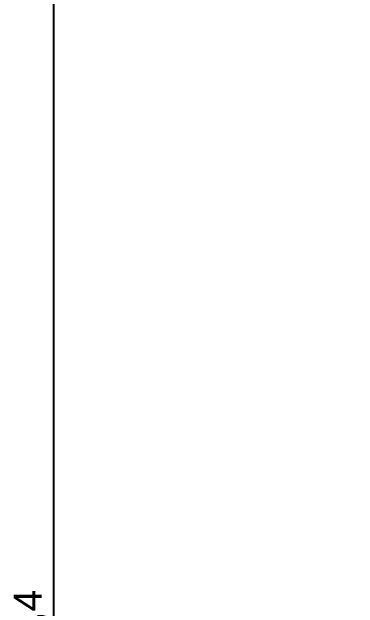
# Model space of a CAD drawing. Header units: millimetres. Extents: x 601 to 1195, y -13 to 407.
# Drawn here: x 657.3 to 688.3, y 246.5 to 299.8 of the extents above; entities that cross this region are included whole.
import ezdxf

# ---------------------------------------------------------------- set-up
doc = ezdxf.new("R2010")
doc.units = ezdxf.units.MM
doc.header["$LTSCALE"] = 0.1
doc.layers.add('DIM', color=3, linetype='Continuous')
doc.styles.get("Standard").update_dxf_attribs({"font": 'arial.ttf'})
doc.dimstyles.new('ISO-25', dxfattribs={"dimtxt": 2.5, "dimasz": 2.5, "dimexe": 1.25, "dimexo": 0.625, "dimtad": 1, "dimlfac": 1.666667, "dimtxsty": 'Standard', "dimcen": 2.5, "dimadec": 0, "dimazin": 0, "dimtfac": 1, "dimtmove": 0, "dimatfit": 3, "dimfxl": 0, "dimarcsym": 0})

# ---------------------------------------------------------------- blocks, each defined once
blk = doc.blocks.new('*D4')
at = {"layer": 'Defpoints', "color": 0}
for p in [(661.048, 374.954), (706.218, 374.954), (672.827, 112.512)]:
    blk.add_point(p, dxfattribs=at)
at = {"layer": 'DIM', "color": 0, "lineweight": -2}
for p, q in [((705.593, 374.954), (659.798, 374.954)), ((661.048, 115.012), (661.048, 372.454)), ((672.202, 112.512), (659.798, 112.512))]:
    blk.add_line(p, q, dxfattribs=at)
at = {"layer": 'DIM', "color": 0}
for points in [[(660.632, 372.454), (661.465, 372.454), (661.048, 374.954)], [(660.632, 115.012), (661.465, 115.012), (661.048, 112.512)]]:
    blk.add_solid(points, dxfattribs=at)
at = {"layer": 'DIM', "color": 0, "insert": (658.921, 243.733), "char_height": 2.5, "attachment_point": 5, "rotation": 90}
blk.add_mtext('437,4', dxfattribs=at)

msp = doc.modelspace()

# ---------------------------------------------------------------- dimensions: what is measured, and where the dimension line sits
at = {"layer": 'DIM'}
dim = msp.add_linear_dim(base=(661.0484, 374.9543), p1=(672.8269, 112.5121), p2=(706.2183, 374.9543), angle=90, dimstyle='ISO-25', dxfattribs=at)
dim.commit()
dim.dimension.update_dxf_attribs({"geometry": '*D4', "text_midpoint": (658.921, 243.7332)})

doc.saveas('drawing.dxf')
